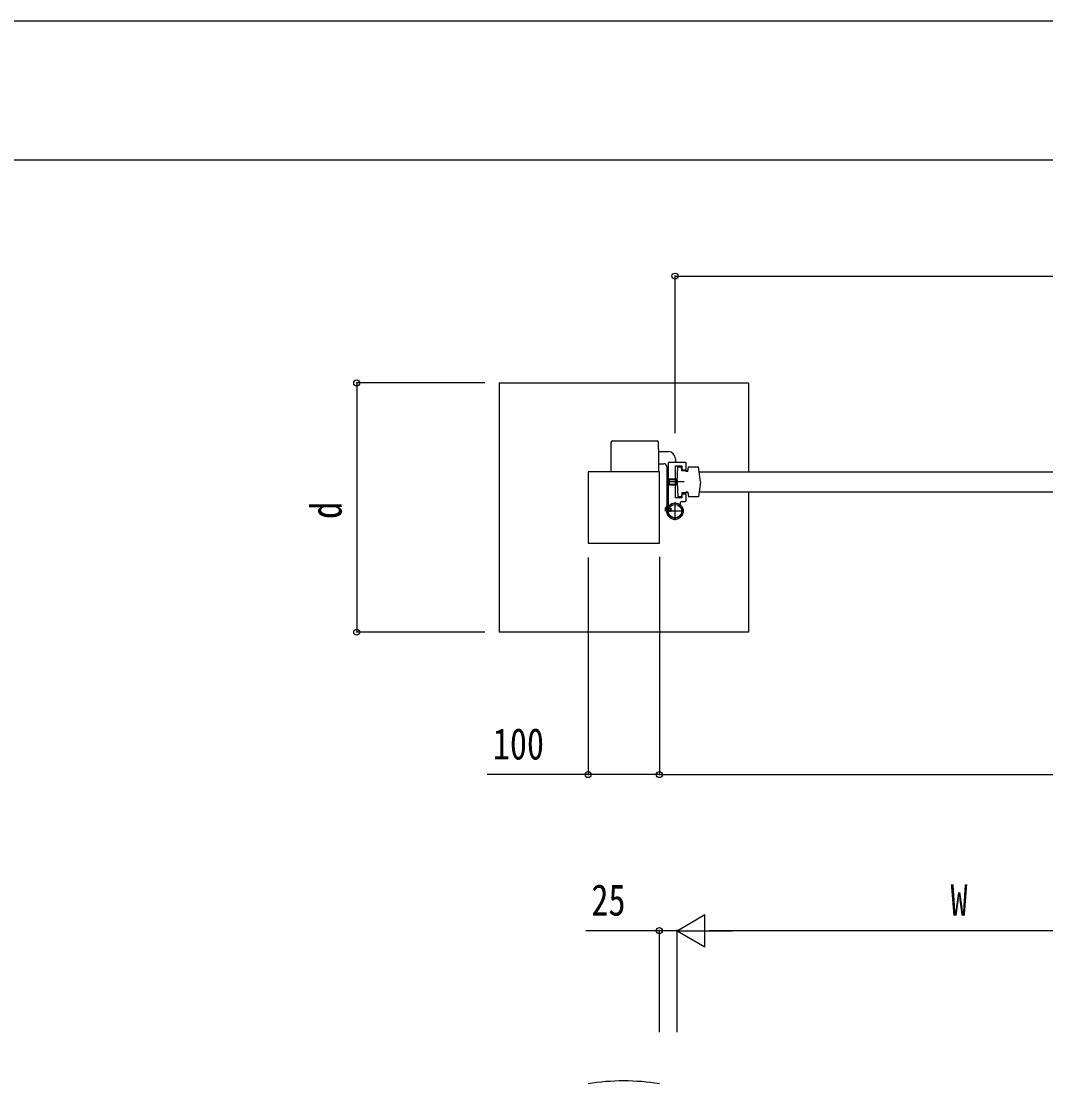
# Model space of a CAD drawing. Units: millimetres, scale not verified. Extents: x -4205 to 4205, y -2970 to 2970.
# Drawn here: x -1729 to -290, y 1478 to 2970 of the extents above; entities that cross this region are included whole.
import ezdxf
from ezdxf.enums import TextEntityAlignment as Align

# ---------------------------------------------------------------- set-up
doc = ezdxf.new("R2010")
doc.units = ezdxf.units.MM
doc.header["$LTSCALE"] = 10
for name, color, linetype in [('0-3_YKK_13', 4, 'Continuous'), ('0-4_YKK_A1', 4, 'Continuous'), ('0-5_YKK_D', 6, 'Continuous'), ('0-6_YKK_ZWAK', 7, 'Continuous')]:
    doc.layers.add(name, color=color, linetype=linetype)
doc.styles.add('ＭＳ ゴシック', font='')
doc.styles.get('ＭＳ ゴシック').set_extended_font_data('MS Gothic')

msp = doc.modelspace()

# ---------------------------------------------------------------- linework, layer by layer
at = {"layer": '0-3_YKK_13'}
for p, q in [((-900.98, 2378.55), (-900.98, 2337.05)), ((-898.98, 2380.55), (-835.98, 2380.55)), ((-833.98, 2369.55), (-833.98, 2378.55)), ((-833.98, 2369.55), (-833.98, 2337.05)), ((-833.98, 2365.55), (-820.48, 2365.55)), ((-833.98, 2348.55), (-826.48, 2348.55)), ((-822.48, 2344.55), (-822.48, 2282.05)), ((-820.48, 2349.55), (-820.48, 2289.4)), ((-796.48, 2350.55), (-819.48, 2350.55)), ((-810.48, 2355.55), (-810.48, 2350.55)), ((-807.98, 2323.05), (-806.88, 2344.05)), ((-806.88, 2344.05), (-801.98, 2344.05)), ((-801.28, 2338.55), (-801.98, 2344.05)), ((-795.48, 2341.05), (-795.48, 2349.55)), ((-792.81, 2337.55), (-791.98, 2344.05)), ((-791.98, 2344.05), (-777.98, 2344.05)), ((-775.4, 2323.05), (-777.98, 2344.05)), ((-800.48, 2340.05), (-796.48, 2340.05)), ((-795.68, 2338.55), (-795.63, 2337.55)), ((-792.81, 2337.55), (-795.63, 2337.55)), ((-777.12, 2337.05), (-113.55, 2337.05)), ((-798.05, 2323.05), (-822.09, 2323.05)), ((-818.78, 2327.05), (-819.98, 2325.85)), ((-818.78, 2327.05), (-819.98, 2325.85)), ((-819.98, 2325.85), (-819.98, 2320.25)), ((-819.98, 2325.85), (-819.98, 2320.25)), ((-818.78, 2319.05), (-819.98, 2320.25)), ((-818.78, 2319.05), (-819.98, 2320.25)), ((-819.46, 2326.37), (-810.48, 2326.37)), ((-819.46, 2326.37), (-810.48, 2326.37)), ((-819.46, 2319.73), (-810.48, 2319.73)), ((-819.46, 2319.73), (-810.48, 2319.73)), ((-818.78, 2319.05), (-818.78, 2327.05)), ((-810.48, 2327.05), (-818.78, 2327.05)), ((-818.78, 2319.05), (-818.78, 2327.05)), ((-810.48, 2327.05), (-818.78, 2327.05)), ((-818.78, 2319.05), (-810.48, 2319.05)), ((-818.78, 2319.05), (-810.48, 2319.05)), ((-809.18, 2327.05), (-810.48, 2327.05)), ((-809.18, 2327.05), (-810.48, 2327.05)), ((-810.48, 2326.37), (-808.5, 2326.37)), ((-810.48, 2326.37), (-808.5, 2326.37)), ((-810.48, 2319.73), (-808.5, 2319.73)), ((-810.48, 2319.73), (-808.5, 2319.73)), ((-810.48, 2319.05), (-809.18, 2319.05)), ((-810.48, 2319.05), (-809.18, 2319.05)), ((-809.18, 2319.05), (-807.98, 2320.25)), ((-809.18, 2319.05), (-807.98, 2320.25)), ((-807.98, 2323.05), (-807.98, 2323.95)), ((-807.98, 2323.05), (-806.88, 2302.05)), ((-775.4, 2323.05), (-777.98, 2302.05)), ((-801.98, 2302.05), (-806.88, 2302.05)), ((-801.28, 2307.55), (-801.98, 2302.05)), ((-796.48, 2306.05), (-800.48, 2306.05)), ((-795.68, 2307.55), (-795.63, 2308.55)), ((-792.81, 2308.55), (-795.63, 2308.55)), ((-795.48, 2296.55), (-795.48, 2305.05)), ((-792.81, 2308.55), (-791.98, 2302.05)), ((-777.98, 2302.05), (-791.98, 2302.05)), ((-777.12, 2309.05), (-113.84, 2309.05)), ((-825.38, 2285.91), (-813.02, 2282.6)), ((-822.36, 2283.71), (-822.44, 2283.73)), ((-822.44, 2283.05), (-816.81, 2281.54)), ((-816.64, 2282.17), (-822.36, 2283.71)), ((-821.67, 2286.3), (-821.74, 2286.32)), ((-815.95, 2284.77), (-821.67, 2286.3)), ((-815.78, 2285.4), (-821.4, 2286.91)), ((-816.81, 2281.54), (-815.78, 2285.4)), ((-810.98, 2269.55), (-810.98, 2294.55)), ((-800.98, 2295.55), (-796.48, 2295.55)), ((-798.48, 2282.05), (-823.48, 2282.05))]:
    msp.add_line(p, q, dxfattribs=at)
for points in [[(-801.48, 2305.05), (-801.48, 2300.55), (-810.48, 2300.55), (-810.48, 2345.55), (-801.48, 2345.55), (-801.48, 2341.05)], [(-792.68, 2338.55), (-795.68, 2338.55), (-801.28, 2338.55)], [(-809.18, 2319.05), (-809.18, 2327.05), (-807.98, 2325.85), (-807.98, 2320.25)], [(-809.18, 2319.05), (-809.18, 2327.05), (-807.98, 2325.85), (-807.98, 2320.25)], [(-792.68, 2307.55), (-795.68, 2307.55), (-801.28, 2307.55)], [(-824.9, 2283.6), (-822.78, 2284.02), (-821.89, 2284.97)], [(-822.61, 2283.09), (-822.99, 2281.64), (-824.26, 2282.37)], [(-823.82, 2287.66), (-822.18, 2286.24), (-821.89, 2284.97)], [(-821.57, 2286.96), (-821.18, 2288.41), (-822.64, 2288.41)], [(-821.4, 2286.91), (-821.57, 2286.96), (-822.61, 2283.09), (-822.44, 2283.05)]]:
    msp.add_lwpolyline(points, dxfattribs=at)
for radius in [11.5, 9.5]:
    msp.add_circle((-810.98, 2282.05), radius, dxfattribs=at)
for centre, radius, start, end in [((-898.98, 2378.55), 2, 90, 180), ((-835.98, 2378.55), 2, 0, 90), ((-820.48, 2355.55), 10, 0, 90), ((-826.48, 2344.55), 4, 0, 90), ((-819.48, 2349.55), 1, 90.00001, 179.99999), ((-796.48, 2349.55), 1, 0.00001, 89.99999), ((-800.48, 2341.05), 1, 180.00001, 269.99999), ((-796.48, 2341.05), 1, 270.00001, 359.99999), ((-800.48, 2305.05), 1, 90.00001, 179.99999), ((-796.48, 2305.05), 1, 0.00001, 89.99999), ((-815.91, 2283.37), 9, 150.9647, 179.0353), ((-823.61, 2283.5), 1.3, 179.0353, 240), ((-822.64, 2287.11), 1.3, 90, 150.9647), ((-810.98, 2282.05), 11.5, 149.5497, 46.39717), ((-823.48, 2289.4), 3, 329.5497, 360), ((-800.98, 2292.55), 3, 89.99999, 226.39718), ((-796.48, 2296.55), 1, 270.00001, 359.99999)]:
    msp.add_arc(centre, radius, start, end, dxfattribs=at)
at = {"layer": '0-4_YKK_A1'}
for p, q in [((-1057.98, 2462.05), (-707.98, 2462.05)), ((-1057.98, 2462.05), (-1057.98, 2112.05)), ((-707.98, 2462.05), (-707.98, 2337.05)), ((-900.98, 2378.55), (-900.98, 2337.05)), ((-898.98, 2380.55), (-835.98, 2380.55)), ((-833.98, 2369.55), (-833.98, 2378.55)), ((-833.98, 2369.55), (-833.98, 2337.05)), ((-707.98, 2309.05), (-707.98, 2112.05)), ((-707.98, 2112.05), (-1057.98, 2112.05))]:
    msp.add_line(p, q, dxfattribs=at)
msp.add_lwpolyline([(-832.98, 2337.05), (-932.98, 2337.05), (-932.98, 2237.05), (-832.98, 2237.05)], close=True, dxfattribs=at)
for centre, radius, start, end in [((-898.98, 2378.55), 2, 89.99991, 179.99991), ((-835.98, 2378.55), 2, 359.99991, 89.99991), ((-882.98, 1161.83), 320, 80.99877, 99.00123)]:
    msp.add_arc(centre, radius, start, end, dxfattribs=at)
at = {"layer": '0-5_YKK_D'}
for p, q in [((-810.98, 2391.55), (-810.98, 2613.05)), ((-810.98, 2612.05), (801.02, 2612.05)), ((-1077.98, 2462.05), (-1259, 2462.05)), ((-1258, 2462.05), (-1258, 2112.05)), ((-932.98, 2217.05), (-932.98, 1911.05)), ((-832.98, 2218.04), (-832.98, 1911.05)), ((-832.98, 2217.05), (-832.98, 1911.05)), ((-1077.98, 2112.05), (-1259, 2112.05)), ((-832.98, 1912.05), (823.02, 1912.05)), ((-807.98, 1692.84), (-769.01, 1715.34)), ((-769.01, 1670.34), (-769.01, 1715.34)), ((-832.98, 1550.39), (-832.98, 1693.84)), ((-807.98, 1550.39), (-807.98, 1693.84)), ((-807.98, 1550.39), (-807.98, 1693.84)), ((-807.98, 1692.84), (-769.01, 1670.34)), ((-807.98, 1692.84), (-730.04, 1692.84)), ((-52.98, 1692.84), (-762.98, 1692.84))]:
    msp.add_line(p, q, dxfattribs=at)
for points in [[(-832.98, 1912.05), (-932.98, 1912.05), (-1074.78, 1912.05)], [(-807.98, 1692.84), (-832.98, 1692.84), (-936.38, 1692.84)]]:
    msp.add_lwpolyline(points, dxfattribs=at)
for centre in [(-810.98, 2612.05), (-1258, 2462.05), (-1258, 2112.05), (-932.98, 1912.05), (-832.98, 1912.05), (-832.98, 1912.05), (-832.98, 1692.84)]:
    msp.add_circle(centre, 4.25, dxfattribs=at)
at = {"layer": '0-6_YKK_ZWAK'}
msp.add_line((3895.02, 2775), (-3904.98, 2775), dxfattribs=at)
msp.add_lwpolyline([(-4205, -2970), (4205, -2970), (4205, 2970), (-4205, 2970)], close=True, dxfattribs=at)

# ---------------------------------------------------------------- texts
at = {"layer": '0-5_YKK_D', "style": 'ＭＳ ゴシック', "width": 0.8}
msp.add_text('d', height=43.99, rotation=90, dxfattribs=at).set_placement((-1266, 2271.05), align=Align.BOTTOM_LEFT)
for s, p in [('100', (-1066.78, 1920.05)), ('25', (-928.38, 1700.84)), ('W', (-423.98, 1700.84))]:
    msp.add_text(s, height=43.99, dxfattribs=at).set_placement(p, align=Align.BOTTOM_LEFT)

doc.saveas('drawing.dxf')
